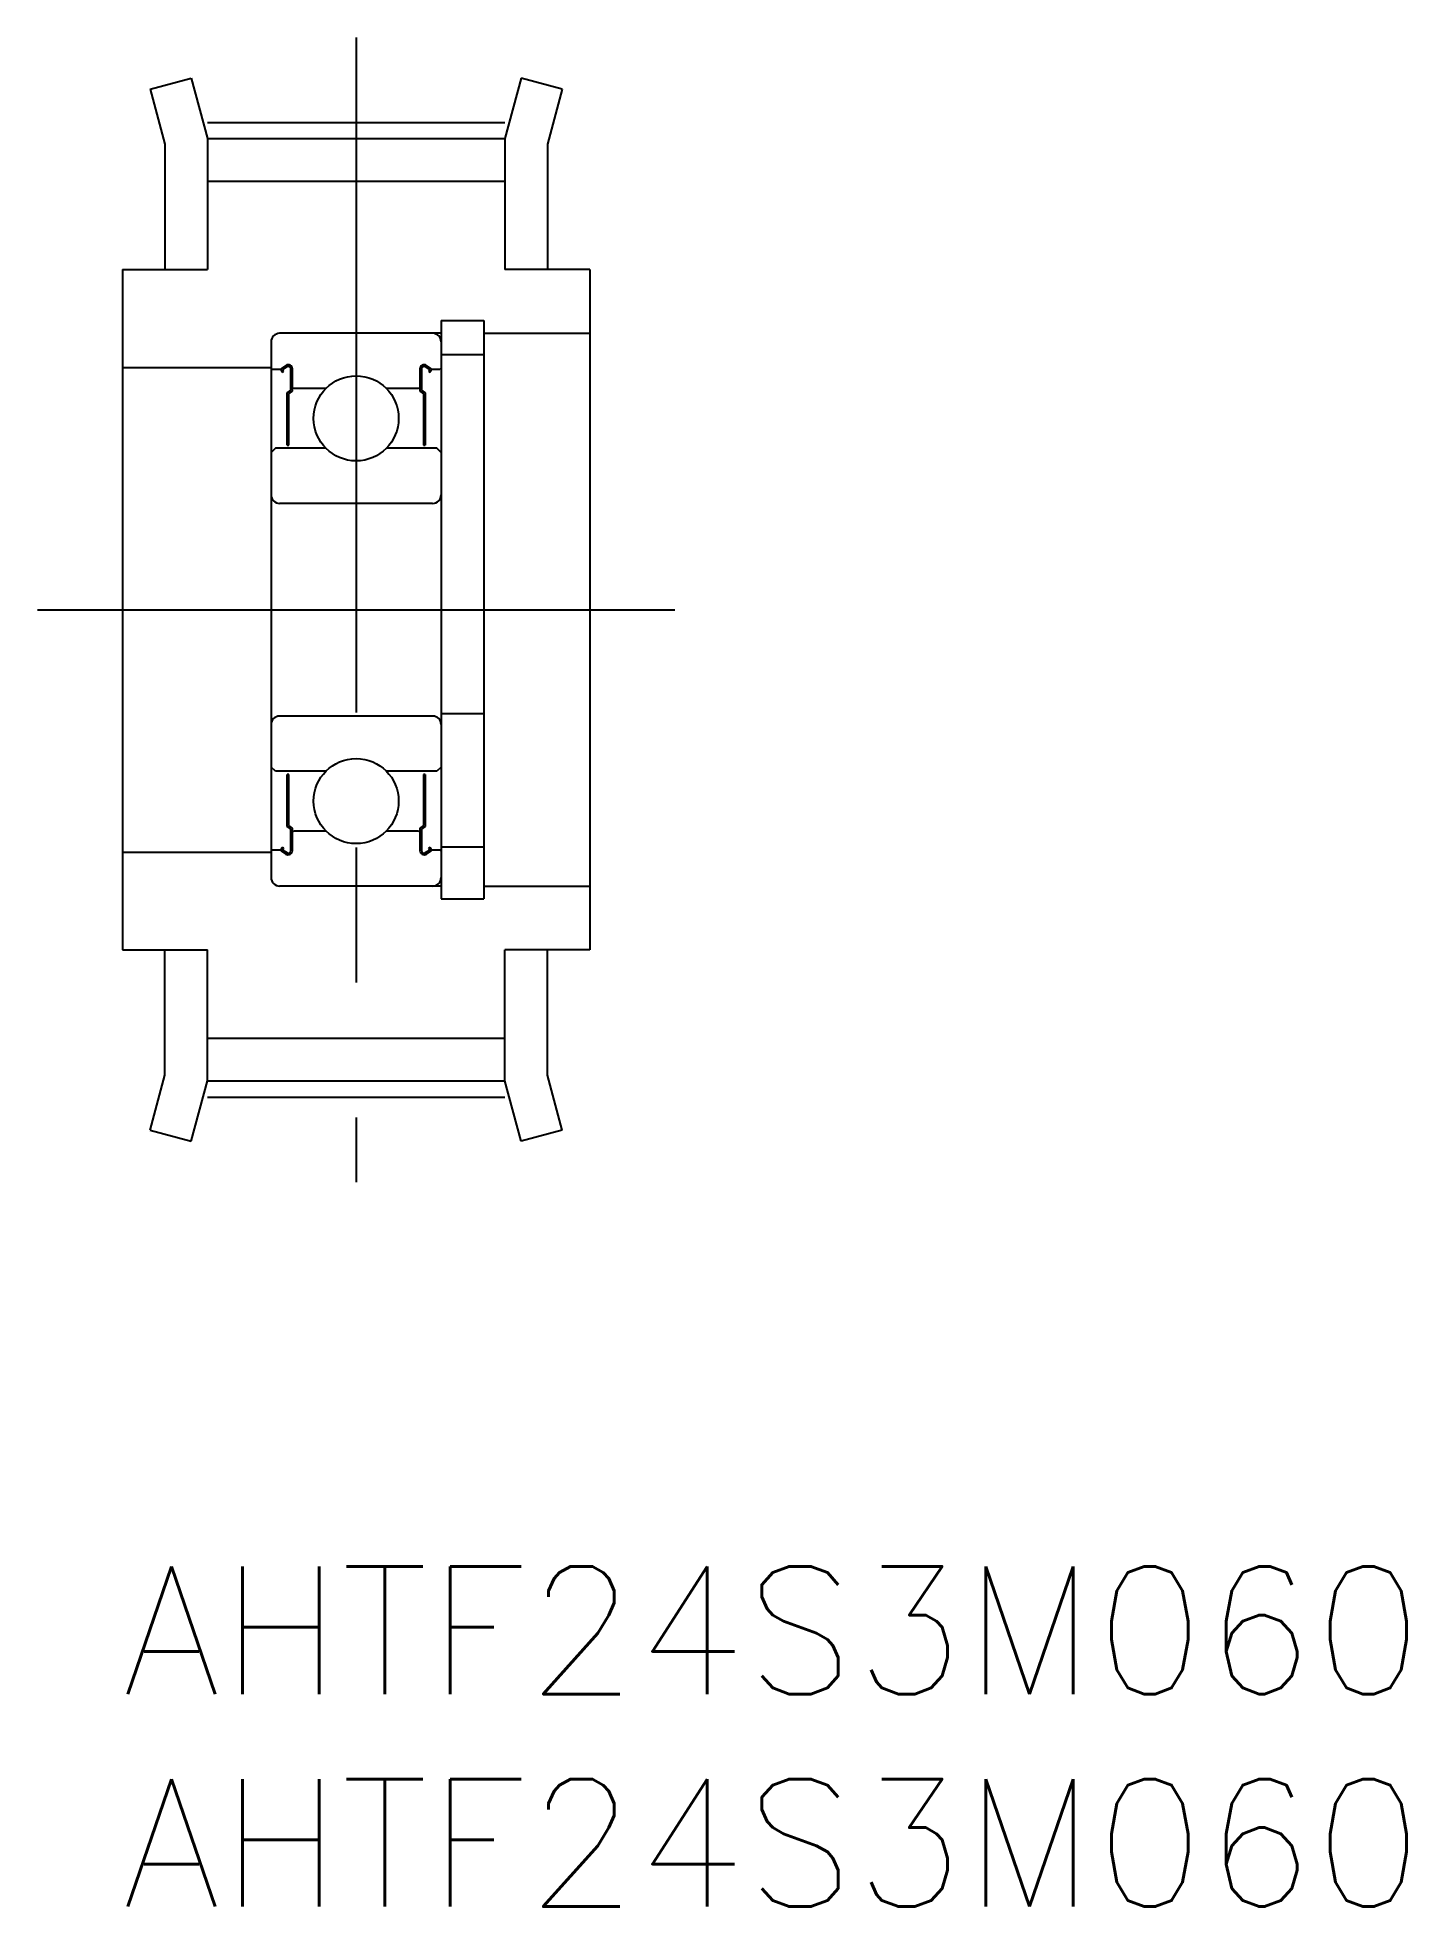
# Model space of a CAD drawing. Extents: x -2 to 30.2, y -8 to 36.
import ezdxf

# ---------------------------------------------------------------- set-up
doc = ezdxf.new("R2010")
doc.units = 0
doc.header["$LTSCALE"] = 0.5
doc.linetypes.add('CENTER', pattern=[50.8, 31.75, -6.35, 6.35, -6.35])
for name, color, linetype in [('MSM_CENTER', 1, 'CENTER'), ('MSM_CONTINUOUS', 7, 'CONTINUOUS'), ('MSM_PART_NUMBER', 7, 'CONTINUOUS')]:
    doc.layers.add(name, color=color, linetype=linetype)
doc.styles.get("Standard").update_dxf_attribs({"font": 'txt.shx', "height": 3, "bigfont": 'bigfont.shx'})

# ---------------------------------------------------------------- blocks, each defined once
blk = doc.blocks.new('*U3')
at = {"layer": 'MSM_PART_NUMBER'}
blk.add_text('AHTF24S3M060', height=3, dxfattribs=at).set_placement((0, -3))
blk = doc.blocks.new('*U4')
at = {"layer": 'MSM_PART_NUMBER'}
blk.add_text('AHTF24S3M060', height=3, dxfattribs=at).set_placement((0, -8))

msp = doc.modelspace()

# ---------------------------------------------------------------- linework, layer by layer
at = {"layer": 'MSM_CENTER'}
for p, q in [((5.5, 35.96), (5.5, 9.04)), ((2, 33.96), (9, 33.96)), ((-2, 22.5), (13, 22.5)), ((2, 11.04), (9, 11.04))]:
    msp.add_line(p, q, dxfattribs=at)
at = {"layer": 'MSM_CONTINUOUS'}
for p, q in [((0.654, 34.741), (1.62, 35)), ((0.654, 34.741), (1, 33.448)), ((1.62, 35), (2, 33.58)), ((9.38, 35), (9, 33.58)), ((10.346, 34.741), (9.38, 35)), ((10.346, 34.741), (10, 33.448)), ((1, 33.448), (1, 30.5)), ((2, 33.58), (9, 33.58)), ((2, 33.58), (2, 30.5)), ((9, 33.58), (9, 30.5)), ((10, 33.448), (10, 30.5)), ((2, 32.58), (9, 32.58)), ((0, 30.5), (0, 14.5)), ((0, 30.5), (2, 30.5)), ((11, 30.5), (9, 30.5)), ((11, 30.5), (11, 14.5)), ((7.5, 29.3), (7.5, 15.7)), ((7.5, 29.3), (8.5, 29.3)), ((8.5, 29.3), (8.5, 15.7)), ((3.5, 28.8), (3.5, 16.2)), ((7.5, 29), (3.7, 29)), ((8.5, 29), (11, 29)), ((0, 28.2), (3.5, 28.2)), ((3.5, 28.18), (3.53, 28.15)), ((3.73, 28.15), (3.53, 28.15)), ((3.845, 28.246), (3.752, 28.184)), ((3.798, 28.111), (3.773, 28.136)), ((3.867, 28.213), (3.774, 28.151)), ((3.96, 27.66), (3.96, 28.163)), ((4, 27.64), (4, 28.163)), ((7, 28.163), (7, 27.64)), ((7.04, 28.163), (7.04, 27.66)), ((7.226, 28.151), (7.133, 28.213)), ((7.248, 28.184), (7.155, 28.246)), ((7.227, 28.136), (7.202, 28.111)), ((7.47, 28.15), (7.27, 28.15)), ((7.5, 28.18), (7.47, 28.15)), ((7.5, 28.5), (8.5, 28.5)), ((3.77, 28.082), (3.745, 28.107)), ((3.77, 28.082), (3.798, 28.111)), ((4.03, 27.7), (4, 27.73)), ((4.786, 27.7), (4.03, 27.7)), ((6.97, 27.7), (6.214, 27.7)), ((7, 27.73), (6.97, 27.7)), ((7.202, 28.111), (7.23, 28.082)), ((7.255, 28.107), (7.23, 28.082)), ((3.876, 27.598), (3.96, 27.66)), ((3.876, 26.372), (3.876, 27.598)), ((3.916, 27.578), (4, 27.64)), ((3.916, 26.372), (3.916, 27.578)), ((7, 27.64), (7.084, 27.578)), ((7.04, 27.66), (7.124, 27.598)), ((7.084, 27.578), (7.084, 26.372)), ((7.124, 27.598), (7.124, 26.372)), ((3.6, 26.3), (3.5, 26.2)), ((4.786, 26.3), (3.6, 26.3)), ((3.876, 26.372), (3.916, 26.372)), ((7.4, 26.3), (6.214, 26.3)), ((7.084, 26.372), (7.124, 26.372)), ((7.5, 26.2), (7.4, 26.3)), ((7.3, 25), (3.7, 25)), ((7.3, 20), (3.7, 20)), ((8.5, 20.05), (7.5, 20.05)), ((3.6, 18.7), (3.5, 18.8)), ((4.786, 18.7), (3.6, 18.7)), ((3.916, 18.628), (3.876, 18.628)), ((3.876, 17.402), (3.876, 18.628)), ((3.916, 17.422), (3.916, 18.628)), ((7.4, 18.7), (6.214, 18.7)), ((7.124, 18.628), (7.084, 18.628)), ((7.084, 18.628), (7.084, 17.422)), ((7.124, 18.628), (7.124, 17.402)), ((7.5, 18.8), (7.4, 18.7)), ((3.96, 17.34), (3.876, 17.402)), ((4, 17.36), (3.916, 17.422)), ((3.96, 16.837), (3.96, 17.339)), ((4, 16.837), (4, 17.36)), ((4, 17.27), (4.03, 17.3)), ((4.03, 17.3), (4.786, 17.3)), ((6.214, 17.3), (6.97, 17.3)), ((6.97, 17.3), (7, 17.27)), ((7.084, 17.422), (7, 17.36)), ((7, 17.36), (7, 16.837)), ((7.124, 17.402), (7.04, 17.34)), ((7.04, 17.339), (7.04, 16.837)), ((0, 16.8), (3.5, 16.8)), ((2.056, 16.8), (2.056, 16.8)), ((2.538, 16.8), (2.538, 16.8)), ((3.5, 16.82), (3.53, 16.85)), ((3.53, 16.85), (3.73, 16.85)), ((3.745, 16.893), (3.77, 16.918)), ((3.752, 16.816), (3.845, 16.754)), ((3.798, 16.889), (3.77, 16.918)), ((3.773, 16.864), (3.798, 16.889)), ((3.774, 16.849), (3.867, 16.787)), ((7.133, 16.787), (7.226, 16.849)), ((7.155, 16.754), (7.248, 16.816)), ((7.23, 16.918), (7.202, 16.889)), ((7.202, 16.889), (7.227, 16.864)), ((7.23, 16.918), (7.255, 16.893)), ((7.27, 16.85), (7.47, 16.85)), ((7.5, 16.82), (7.47, 16.85)), ((8.5, 16.918), (7.5, 16.918)), ((7.5, 16), (3.7, 16)), ((8.5, 16), (11, 16)), ((7.5, 15.7), (8.5, 15.7)), ((0, 14.5), (2, 14.5)), ((1, 11.552), (1, 14.5)), ((2, 11.42), (2, 14.5)), ((11, 14.5), (9, 14.5)), ((9, 11.42), (9, 14.5)), ((10, 11.552), (10, 14.5)), ((2, 12.42), (9, 12.42)), ((0.654, 10.259), (1, 11.552)), ((10.346, 10.259), (10, 11.552)), ((1.62, 10), (2, 11.42)), ((2, 11.42), (9, 11.42)), ((9.38, 10), (9, 11.42)), ((0.654, 10.259), (1.62, 10)), ((10.346, 10.259), (9.38, 10))]:
    msp.add_line(p, q, dxfattribs=at)
for centre in [(5.5, 27), (5.5, 18)]:
    msp.add_circle(centre, 1, dxfattribs=at)
for centre, radius, start, end in [((3.7, 28.8), 0.2, 90, 180), ((7.3, 28.8), 0.2, 0, 90), ((3.78, 28.143), 0.05, 123.5192, 226.0607), ((3.78, 28.143), 0.01, 123.5173, 226.0606), ((3.9, 28.163), 0.1, 0, 123.5193), ((3.9, 28.163), 0.06, 0, 123.519), ((7.1, 28.163), 0.1, 56.4807, 179.9999), ((7.1, 28.163), 0.06, 56.481, 179.9999), ((7.22, 28.143), 0.01, 313.9392, 56.4827), ((7.22, 28.143), 0.05, 313.9392, 56.4807), ((3.7, 25.2), 0.2, 180, 270), ((7.3, 25.2), 0.2, 270, 0), ((3.7, 19.8), 0.2, 90, 180), ((7.3, 19.8), 0.2, 0, 90), ((3.78, 16.857), 0.05, 133.939, 236.4802), ((3.78, 16.857), 0.01, 133.9374, 236.4796), ((3.9, 16.837), 0.1, 236.4805, 0), ((3.9, 16.837), 0.06, 236.4807, 0), ((7.1, 16.837), 0.1, 180, 303.5193), ((7.1, 16.837), 0.06, 179.9999, 303.5193), ((7.22, 16.857), 0.01, 303.5203, 46.0625), ((7.22, 16.857), 0.05, 303.5195, 46.061), ((3.7, 16.2), 0.2, 180, 270), ((7.3, 16.2), 0.2, 270, 0)]:
    msp.add_arc(centre, radius, start, end, dxfattribs=at)

# ---------------------------------------------------------------- block references
for name in ['*U3', '*U4']:
    msp.add_blockref(name, (0, 0), dxfattribs=at)

doc.saveas('drawing.dxf')
